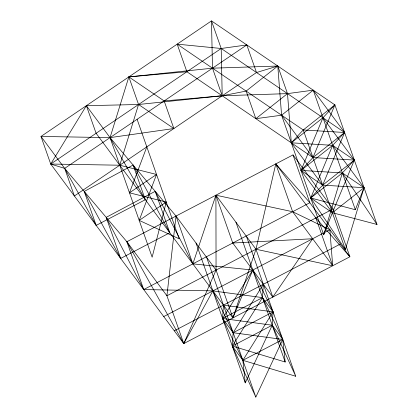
<?xml version="1.0" encoding="UTF-8"?>
<svg xmlns="http://www.w3.org/2000/svg" width="418" height="418" viewBox="0 0 418 418"><rect width="100%" height="100%" fill="white"/><g stroke="black" fill="none" stroke-linecap="round" stroke-linejoin="round"><path stroke-width="0.63" d="M196.037 243.072L245.261 382.857L272.217 325.22L273.053 311.87L262.499 297.626L212.877 290.891L183.763 343.596L166.923 295.777L126.873 241.729L64.665 168.381L41.001 136.446L110.044 137.626L173.872 128.535L138.562 104.5L128.849 76.907L212.496 68.186L277.787 66.034L281.586 115.216L323.689 234.775L332.394 212.731L301.017 170.398L312.962 157.549L334.896 104.908L322.952 117.756L354.328 160.089L322.675 185.143L310.736 197.986L345.346 249.515L364.041 187.677L322.675 185.143L291.304 142.81L287.506 93.622L277.787 66.034L246.139 91.087L222.209 95.774L138.562 104.5L86.38 105.691L96.098 133.279L232.899 317.915L255.968 249.243L275.796 163.903L309.853 202.725L349.897 256.772L183.763 343.596L50.719 164.039L41.001 136.446L211.482 20.9L334.896 104.908L376.999 224.461L332.394 212.731L310.736 197.986L332.665 145.344L344.61 132.501L313.234 90.163L287.506 93.622L222.209 95.774L164.159 100.947L128.849 76.907L110.044 137.626L152.142 257.18L166.249 202.056L129.476 192.802L146.817 146.875M323.689 234.775L342.384 172.932L354.328 160.089L332.665 145.344L291.304 142.81L303.249 129.961L334.896 104.908M155.209 191.319L169.802 232.758L120.666 258.439L106.193 217.344L155.209 191.319L192.855 263.868L252.785 270.038L232.899 317.915L216.059 270.096L176.015 216.049L110.044 137.626L86.38 105.691L50.719 164.039L119.757 165.214L138.562 104.5M232.763 243.015L312.664 238.746L272.808 297.062L232.763 243.015L215.918 195.19L192.855 263.868L176.015 216.049L166.923 295.777L333.057 208.953L349.897 256.772L315.846 217.95L275.796 163.903L292.637 211.722L332.686 265.77L255.968 249.243L215.918 195.19L292.637 211.722L329.875 229.748L332.686 265.77L315.846 217.95M137.099 119.287L179.202 238.84L139.189 220.396L156.531 174.463L119.757 165.214M376.999 224.461L342.384 172.932L310.736 197.986L355.337 209.721L364.041 187.677L332.665 145.344L301.017 170.398L322.675 185.143L344.61 132.501L221.2 48.488L177.18 44.146L186.898 71.739L312.962 157.549L354.328 160.089L332.394 212.731L364.041 187.677L342.384 172.932L301.017 170.398L322.952 117.756L291.304 142.81M255.816 397.1L282.767 339.458L262.499 297.626L263.335 284.282L233.145 332.723L232.309 346.073L255.816 397.1L206.591 257.316M246.139 91.087L255.853 118.675L287.506 93.622M255.853 118.675L281.586 115.216L313.234 90.163L355.337 209.721M246.798 44.935L64.665 168.381L50.719 164.039L221.2 48.488L246.798 44.935L256.511 72.528L74.378 195.974L64.665 168.381L96.177 225.391L145.318 199.71L133.112 165.047L84.222 191.439L96.177 225.391M129.476 192.802L156.531 174.463M139.189 220.396L166.249 202.056M245.261 382.857L242.863 360.316L222.595 318.485L262.499 297.626L232.309 346.073L285.17 362.004L282.767 339.458L233.145 332.723L212.877 290.891L143.714 289.549L126.873 241.729L293.013 154.906L333.057 208.953M163.736 316.572L329.875 229.748M174.29 330.816L340.43 243.992M256.511 72.528L277.787 66.034M128.849 76.907L186.898 71.739M177.18 44.146L303.249 129.961L344.61 132.501L312.962 157.549L281.586 115.216M295.725 376.247L242.863 360.316L232.309 346.073L272.217 325.22L282.767 339.458L242.863 360.316L273.053 311.87L252.785 270.038L222.595 318.485L233.145 332.723L273.053 311.87L223.431 305.135L222.595 318.485L272.217 325.22L295.725 376.247L246.495 236.457M110.044 137.626L145.318 199.71M126.873 241.729L183.763 343.596L216.059 270.096L215.918 195.19M84.222 191.439L120.666 258.439M133.112 165.047L169.802 232.758M106.224 217.381L143.714 289.549L309.853 202.725L293.013 154.906M303.249 129.961L345.346 249.515M255.968 249.243L272.808 297.062M235.945 222.214L285.17 362.004M164.159 100.947L173.872 128.535M221.2 48.488L211.482 20.9L212.496 68.186L222.209 95.774L221.2 48.488"/></g></svg>
